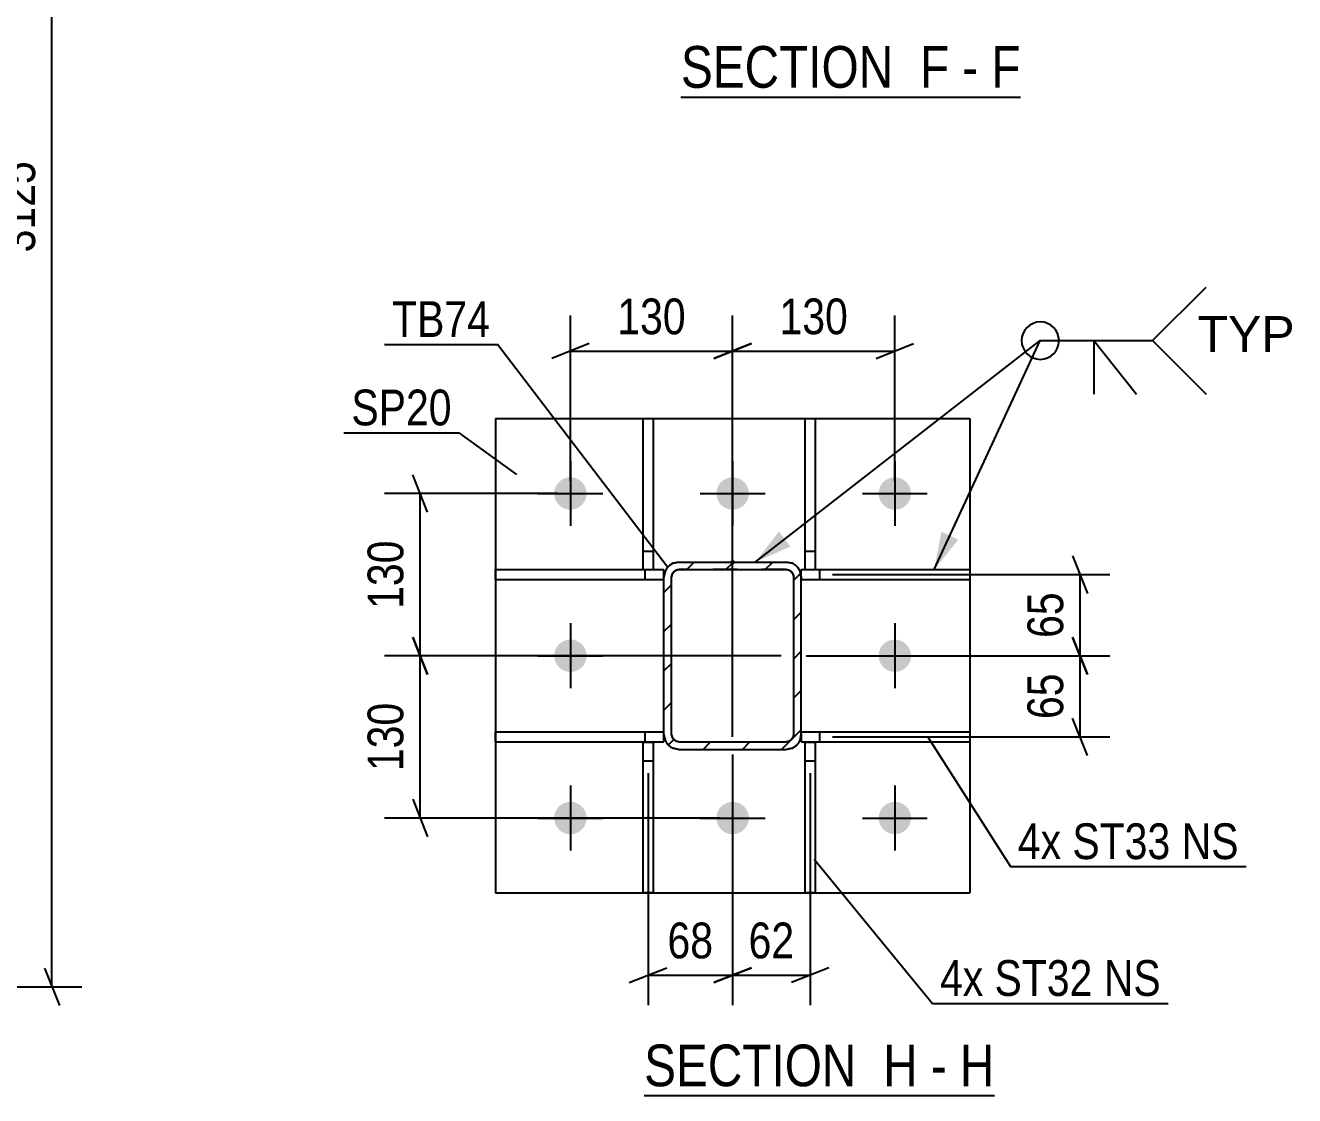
# Model space of a CAD drawing. Header units: millimetres. Extents: x -832 to 357, y -842 to -1.
# Drawn here: x -40 to 61.7, y -377.8 to -292.1 of the extents above; entities that cross this region are included whole.
import ezdxf

# ---------------------------------------------------------------- set-up
doc = ezdxf.new("R2010")
doc.units = ezdxf.units.MM
doc.linetypes.add('DXK_LINE_DOT2', pattern=[3.9198, 1.9599, -1.9599])
doc.linetypes.add('DXK_LINE_DOT3', pattern=[5.9187, 2.979, -0.9799, 0.9799, -0.9799])
doc.styles.add('Arial', font='ARIAL.TTF', dxfattribs={"height": 0.2})
doc.styles.add('Arial Narrow', font='ARIALN.TTF', dxfattribs={"height": 0.2})

# ---------------------------------------------------------------- blocks, each defined once
blk = doc.blocks.new('Unknown-570388851-18 - 4973')
at = {"color": 6, "linetype": 'Continuous'}
blk.add_line((9.6, -377.82), (37.67, -377.82), dxfattribs=at)
at = {"color": 0, "linetype": 'Continuous'}
for points in [[(27.71, -377.07), (27.71, -373.57), (9.6, -373.57), (9.6, -377.07)], [(31.52, -377.07), (31.52, -373.57), (28.76, -373.57), (28.76, -377.07)], [(33.85, -377.07), (33.85, -373.57), (32.57, -373.57), (32.57, -377.07)], [(37.67, -377.07), (37.67, -373.57), (34.9, -373.57), (34.9, -377.07)]]:
    blk.add_wipeout(points, dxfattribs=at)
at = {"color": 7, "linetype": 'Continuous', "style": 'Arial Narrow'}
for s, p in [('SECTION ', (9.6, -377.07)), ('H', (28.76, -377.07)), ('H', (34.9, -377.07)), ('-', (32.57, -377.07))]:
    blk.add_text(s, height=3.34, dxfattribs=at).set_placement(p)
blk = doc.blocks.new('Unknown-570388851-17 - 5558')
at = {"color": 6, "linetype": 'Continuous'}
blk.add_line((12.55, -297.82), (39.77, -297.82), dxfattribs=at)
at = {"color": 0, "linetype": 'Continuous'}
for points in [[(30.66, -297.07), (30.66, -293.57), (12.55, -293.57), (12.55, -297.07)], [(34.05, -297.07), (34.05, -293.57), (31.71, -293.57), (31.71, -297.07)], [(36.38, -297.07), (36.38, -293.57), (35.1, -293.57), (35.1, -297.07)], [(39.77, -297.07), (39.77, -293.57), (37.43, -293.57), (37.43, -297.07)]]:
    blk.add_wipeout(points, dxfattribs=at)
at = {"color": 7, "linetype": 'Continuous', "style": 'Arial Narrow'}
for s, p in [('SECTION ', (12.55, -297.07)), ('F', (31.71, -297.07)), ('F', (37.43, -297.07)), ('-', (35.1, -297.07))]:
    blk.add_text(s, height=3.34, dxfattribs=at).set_placement(p)
blk = doc.blocks.new('Part-570388851-5049 - 4973')
at = {"color": 2, "linetype": 'Continuous'}
for p, q in [((22.19, -348.68), (35.69, -348.68)), ((22.19, -348.87), (22.19, -349.48)), ((35.69, -348.68), (35.69, -349.48)), ((22.19, -349.48), (35.69, -349.48))]:
    blk.add_line(p, q, dxfattribs=at)
at = {"color": 7, "linetype": 'DXK_LINE_DOT2'}
for p, q in [((22.19, -348.87), (22.19, -348.68)), ((23.69, -349.48), (23.69, -348.68))]:
    blk.add_line(p, q, dxfattribs=at)
blk = doc.blocks.new('Part-570388851-5054 - 4973')
at = {"color": 2, "linetype": 'Continuous'}
for p, q in [((22.19, -335.68), (22.51, -335.68)), ((22.19, -336.28), (22.19, -335.68)), ((22.19, -336.48), (35.69, -336.48)), ((23.31, -335.68), (35.69, -335.68)), ((35.69, -335.68), (35.69, -336.48))]:
    blk.add_line(p, q, dxfattribs=at)
at = {"color": 7, "linetype": 'DXK_LINE_DOT2'}
for p, q in [((22.19, -336.28), (22.19, -336.48)), ((22.51, -335.68), (23.31, -335.68)), ((23.69, -336.48), (23.69, -335.68))]:
    blk.add_line(p, q, dxfattribs=at)
blk = doc.blocks.new('Part-570388851-5059 - 4973')
at = {"color": 2, "linetype": 'Continuous'}
for p, q in [((-2.31, -349.48), (-2.31, -348.68)), ((-2.31, -348.68), (11.19, -348.68)), ((11.19, -349.48), (11.19, -348.87)), ((-2.31, -349.48), (11.19, -349.48))]:
    blk.add_line(p, q, dxfattribs=at)
at = {"color": 7, "linetype": 'DXK_LINE_DOT2'}
for p, q in [((9.69, -349.48), (9.69, -348.68)), ((11.19, -348.87), (11.19, -348.68))]:
    blk.add_line(p, q, dxfattribs=at)
blk = doc.blocks.new('Part-570388851-5064 - 4973')
at = {"color": 2, "linetype": 'Continuous'}
for p, q in [((-2.31, -336.48), (-2.31, -335.68)), ((-2.31, -335.68), (9.51, -335.68)), ((-2.31, -336.48), (11.19, -336.48)), ((10.31, -335.68), (11.19, -335.68)), ((11.19, -336.28), (11.19, -335.68))]:
    blk.add_line(p, q, dxfattribs=at)
at = {"color": 7, "linetype": 'DXK_LINE_DOT2'}
for p, q in [((9.51, -335.68), (10.31, -335.68)), ((9.51, -335.68), (9.69, -335.68)), ((9.69, -336.48), (9.69, -335.68)), ((11.19, -336.48), (11.19, -336.28))]:
    blk.add_line(p, q, dxfattribs=at)
blk = doc.blocks.new('Bolt-570388851-5296 - 4973')
at = {"linetype": 'Continuous'}
for points in [[(4.99, -329.58, -1), (2.39, -329.58, -1)], [(17.99, -329.58, -1), (15.39, -329.58, -1)], [(30.99, -329.58, -1), (28.39, -329.58, -1)], [(4.99, -342.58, -1), (2.39, -342.58, -1)], [(30.99, -342.58, -1), (28.39, -342.58, -1)], [(4.99, -355.58, -1), (2.39, -355.58, -1)], [(17.99, -355.58, -1), (15.39, -355.58, -1)], [(30.99, -355.58, -1), (28.39, -355.58, -1)]]:
    blk.add_hatch(color=1, dxfattribs=at).paths.add_polyline_path(points)
at = {"color": 1, "linetype": 'Continuous'}
for p, q in [((3.69, -326.98), (3.69, -332.18)), ((16.69, -326.98), (16.69, -332.18)), ((29.69, -326.98), (29.69, -332.18)), ((1.09, -329.58), (6.29, -329.58)), ((14.09, -329.58), (19.29, -329.58)), ((27.09, -329.58), (32.29, -329.58)), ((3.69, -339.98), (3.69, -345.18)), ((29.69, -339.98), (29.69, -345.18)), ((1.09, -342.58), (6.29, -342.58)), ((27.09, -342.58), (32.29, -342.58)), ((3.69, -352.98), (3.69, -358.18)), ((16.69, -352.98), (16.69, -358.18)), ((29.69, -352.98), (29.69, -358.18)), ((1.09, -355.58), (6.29, -355.58)), ((14.09, -355.58), (19.29, -355.58)), ((27.09, -355.58), (32.29, -355.58))]:
    blk.add_line(p, q, dxfattribs=at)
blk = doc.blocks.new('Part-570388851-5085 - 4973')
at = {"linetype": 'Continuous'}
h = blk.add_hatch(dxfattribs=at)
h.set_pattern_fill('', scale=0.7, style=0, pattern_type=0)
h.set_pattern_definition([(45, (11.5418, -349.7253), (-1.57154, 1.57154), [])])
h.paths.add_polyline_path([(11.28, -349.34), (11.54, -349.73), (11.93, -349.99), (12.39, -350.08), (20.99, -350.08), (21.45, -349.99), (21.84, -349.73), (22.1, -349.34), (22.19, -348.88), (22.19, -336.28), (22.1, -335.82), (21.84, -335.43), (21.45, -335.17), (20.99, -335.08), (12.39, -335.08), (11.93, -335.17), (11.54, -335.43), (11.28, -335.82), (11.19, -336.28), (11.19, -348.88)])
h.paths.add_polyline_path([(11.79, -336.28), (11.84, -336.05), (11.97, -335.85), (12.16, -335.72), (12.39, -335.68), (20.99, -335.68), (21.22, -335.72), (21.41, -335.85), (21.54, -336.05), (21.59, -336.28), (21.59, -348.88), (21.54, -349.11), (21.41, -349.3), (21.22, -349.43), (20.99, -349.48), (12.39, -349.48), (12.16, -349.43), (11.97, -349.3), (11.84, -349.11), (11.79, -348.88)])
blk.add_hatch(color=30, dxfattribs=at).paths.add_polyline_path([(16.69, -335.18, -1), (16.69, -334.98, -1)])
at = {"color": 7, "linetype": 'DXK_LINE_DOT2'}
for p, q in [((11.93, -335.17), (12.39, -335.08)), ((12.39, -335.08), (20.99, -335.08)), ((20.99, -335.08), (21.45, -335.17)), ((11.19, -336.28), (11.28, -335.82)), ((11.19, -348.88), (11.19, -336.28)), ((11.84, -336.05), (11.79, -336.28)), ((11.79, -348.88), (11.79, -336.28)), ((11.97, -335.85), (11.84, -336.05)), ((12.16, -335.72), (11.97, -335.85)), ((12.39, -335.68), (12.16, -335.72)), ((20.99, -335.68), (12.39, -335.68)), ((21.22, -335.72), (20.99, -335.68)), ((21.41, -335.85), (21.22, -335.72)), ((21.54, -336.05), (21.41, -335.85)), ((21.59, -336.28), (21.54, -336.05)), ((21.59, -348.88), (21.59, -336.28)), ((22.1, -335.82), (22.19, -336.28)), ((22.19, -348.88), (22.19, -336.28)), ((11.28, -349.34), (11.19, -348.88)), ((11.79, -348.88), (11.84, -349.11)), ((21.54, -349.11), (21.59, -348.88)), ((22.19, -348.88), (22.1, -349.34)), ((11.84, -349.11), (11.97, -349.3)), ((11.97, -349.3), (12.16, -349.43)), ((12.16, -349.43), (12.39, -349.48)), ((12.39, -349.48), (20.99, -349.48)), ((20.99, -349.48), (21.22, -349.43)), ((21.22, -349.43), (21.41, -349.3)), ((21.41, -349.3), (21.54, -349.11)), ((12.39, -350.08), (11.93, -349.99)), ((12.39, -350.08), (20.99, -350.08)), ((21.45, -349.99), (20.99, -350.08))]:
    blk.add_line(p, q, dxfattribs=at)
at = {"color": 2, "linetype": 'Continuous'}
for p, q in [((12.39, -335.08), (11.93, -335.17)), ((12.39, -335.08), (20.99, -335.08)), ((21.45, -335.17), (20.99, -335.08)), ((11.28, -335.82), (11.19, -336.28)), ((11.19, -348.88), (11.19, -336.28)), ((11.79, -336.28), (11.84, -336.05)), ((11.79, -348.88), (11.79, -336.28)), ((11.84, -336.05), (11.97, -335.85)), ((11.97, -335.85), (12.16, -335.72)), ((12.16, -335.72), (12.39, -335.68)), ((12.39, -335.68), (20.99, -335.68)), ((20.99, -335.68), (21.22, -335.72)), ((21.22, -335.72), (21.41, -335.85)), ((21.41, -335.85), (21.54, -336.05)), ((21.54, -336.05), (21.59, -336.28)), ((21.59, -348.88), (21.59, -336.28)), ((22.19, -336.28), (22.1, -335.82)), ((22.19, -348.88), (22.19, -336.28)), ((11.19, -348.88), (11.28, -349.34)), ((11.84, -349.11), (11.79, -348.88)), ((21.59, -348.88), (21.54, -349.11)), ((22.1, -349.34), (22.19, -348.88)), ((11.97, -349.3), (11.84, -349.11)), ((12.16, -349.43), (11.97, -349.3)), ((12.39, -349.48), (12.16, -349.43)), ((12.39, -349.48), (20.99, -349.48)), ((21.22, -349.43), (20.99, -349.48)), ((21.41, -349.3), (21.22, -349.43)), ((21.54, -349.11), (21.41, -349.3)), ((11.93, -349.99), (12.39, -350.08)), ((12.39, -350.08), (20.99, -350.08)), ((20.99, -350.08), (21.45, -349.99))]:
    blk.add_line(p, q, dxfattribs=at)
at = {"color": 30, "linetype": 'DXK_LINE_DOT3'}
blk.add_line((16.69, -335.08), (16.69, -335.08), dxfattribs=at)
at = {"color": 30, "linetype": 'Continuous'}
blk.add_circle((16.69, -335.08), 0.1, dxfattribs=at)
at = {"color": 7, "linetype": 'DXK_LINE_DOT2'}
for centre, start, end in [((12.39, -336.28), 112.5, 157.5), ((20.99, -336.28), 22.5, 67.5), ((12.39, -348.88), 202.5, 247.5), ((20.99, -348.88), 292.5, 337.5)]:
    blk.add_arc(centre, 1.2, start, end, dxfattribs=at)
at = {"color": 2, "linetype": 'Continuous'}
for centre, start, end in [((12.39, -336.28), 112.5, 157.5), ((20.99, -336.28), 22.5, 67.5), ((12.39, -348.88), 202.5, 247.5), ((20.99, -348.88), 292.5, 337.5)]:
    blk.add_arc(centre, 1.2, start, end, dxfattribs=at)
blk = doc.blocks.new('Part-570388851-5069 - 4973')
at = {"color": 2, "linetype": 'Continuous'}
for p, q in [((-2.31, -323.58), (35.69, -323.58)), ((-2.31, -323.58), (-2.31, -361.58)), ((35.69, -323.58), (35.69, -361.58)), ((-2.31, -361.58), (35.69, -361.58))]:
    blk.add_line(p, q, dxfattribs=at)
blk = doc.blocks.new('Part-570388851-5101 - 4973')
at = {"color": 2, "linetype": 'Continuous'}
for p, q in [((22.51, -361.58), (22.51, -349.49)), ((22.51, -349.49), (23.31, -349.49)), ((23.31, -349.49), (23.31, -361.58)), ((23.31, -361.58), (22.51, -361.58))]:
    blk.add_line(p, q, dxfattribs=at)
at = {"color": 7, "linetype": 'DXK_LINE_DOT2'}
blk.add_line((22.51, -350.99), (23.31, -350.99), dxfattribs=at)
blk = doc.blocks.new('Part-570388851-5106 - 4973')
at = {"color": 2, "linetype": 'Continuous'}
for p, q in [((9.51, -361.58), (9.51, -349.49)), ((9.51, -349.49), (10.31, -349.49)), ((10.31, -349.49), (10.31, -361.58)), ((10.31, -361.58), (9.51, -361.58))]:
    blk.add_line(p, q, dxfattribs=at)
at = {"color": 7, "linetype": 'DXK_LINE_DOT2'}
blk.add_line((9.51, -350.99), (10.31, -350.99), dxfattribs=at)
blk = doc.blocks.new('Part-570388851-5111 - 4973')
at = {"color": 2, "linetype": 'Continuous'}
for p, q in [((22.51, -335.69), (22.51, -323.58)), ((22.51, -323.58), (23.31, -323.58)), ((23.31, -323.58), (23.31, -335.69)), ((23.31, -335.69), (22.51, -335.69))]:
    blk.add_line(p, q, dxfattribs=at)
at = {"color": 7, "linetype": 'DXK_LINE_DOT2'}
blk.add_line((22.51, -334.19), (23.31, -334.19), dxfattribs=at)
blk = doc.blocks.new('Part-570388851-5116 - 4973')
at = {"color": 2, "linetype": 'Continuous'}
for p, q in [((9.51, -335.69), (9.51, -323.58)), ((9.51, -323.58), (10.31, -323.58)), ((10.31, -323.58), (10.31, -335.69)), ((10.31, -335.69), (9.51, -335.69))]:
    blk.add_line(p, q, dxfattribs=at)
at = {"color": 7, "linetype": 'DXK_LINE_DOT2'}
blk.add_line((9.51, -334.19), (10.31, -334.19), dxfattribs=at)
blk = doc.blocks.new('StraightDimension-570388851-5444 - 4973')
at = {"color": 7, "linetype": 'Continuous'}
for p, q in [((16.69, -350.48), (16.69, -370.57)), ((9.91, -351.99), (9.91, -370.57)), ((8.41, -368.77), (11.41, -367.57)), ((9.91, -368.17), (16.69, -368.17)), ((18.19, -367.57), (15.19, -368.77))]:
    blk.add_line(p, q, dxfattribs=at)
at = {"color": 0}
blk.add_wipeout([(15.73, -367.42), (15.73, -363.22), (10.87, -363.22), (10.87, -367.42)], dxfattribs=at)
at = {"color": 3, "style": 'Arial Narrow'}
blk.add_text('68', height=2.863, dxfattribs=at).set_placement((11.47, -366.82))
blk = doc.blocks.new('StraightDimension-570388851-5453 - 4973')
at = {"color": 7, "linetype": 'Continuous'}
for p, q in [((16.69, -350.48), (16.69, -370.57)), ((22.91, -351.99), (22.91, -370.57)), ((15.19, -368.77), (18.19, -367.57)), ((16.69, -368.17), (22.91, -368.17)), ((24.41, -367.57), (21.41, -368.77))]:
    blk.add_line(p, q, dxfattribs=at)
at = {"color": 0}
blk.add_wipeout([(22.23, -367.42), (22.23, -363.22), (17.37, -363.22), (17.37, -367.42)], dxfattribs=at)
at = {"color": 3, "style": 'Arial Narrow'}
blk.add_text('62', height=2.863, dxfattribs=at).set_placement((17.97, -366.82))
blk = doc.blocks.new('StraightDimension-570388851-5384 - 4973')
at = {"color": 7, "linetype": 'Continuous'}
for p, q in [((43.93, -334.58), (45.13, -337.58)), ((24.69, -336.08), (46.93, -336.08)), ((44.53, -342.58), (44.53, -336.08)), ((45.13, -344.08), (43.93, -341.08)), ((22.59, -342.58), (46.93, -342.58))]:
    blk.add_line(p, q, dxfattribs=at)
at = {"color": 0}
blk.add_wipeout([(43.78, -336.9), (39.58, -336.9), (39.58, -341.75), (43.78, -341.75)], dxfattribs=at)
at = {"color": 3, "style": 'Arial Narrow'}
blk.add_text('65', height=2.863, rotation=90.0002, dxfattribs=at).set_placement((43.18, -341.15))
blk = doc.blocks.new('StraightDimension-570388851-5393 - 4973')
at = {"color": 7, "linetype": 'Continuous'}
for p, q in [((43.93, -341.08), (45.13, -344.08)), ((22.59, -342.58), (46.93, -342.58)), ((44.53, -349.08), (44.53, -342.58)), ((45.13, -350.58), (43.93, -347.58)), ((24.69, -349.08), (46.93, -349.08))]:
    blk.add_line(p, q, dxfattribs=at)
at = {"color": 0}
blk.add_wipeout([(43.78, -343.4), (39.58, -343.4), (39.58, -348.25), (43.78, -348.25)], dxfattribs=at)
at = {"color": 3, "style": 'Arial Narrow'}
blk.add_text('65', height=2.863, rotation=90.0002, dxfattribs=at).set_placement((43.18, -347.65))
blk = doc.blocks.new('StraightDimension-570388851-5402 - 4973')
at = {"color": 7, "linetype": 'Continuous'}
for p, q in [((-7.75, -344.08), (-8.95, -341.08)), ((20.59, -342.58), (-11.2, -342.58)), ((-8.35, -355.58), (-8.35, -342.58)), ((-8.95, -354.08), (-7.75, -357.08)), ((15.69, -355.58), (-11.2, -355.58))]:
    blk.add_line(p, q, dxfattribs=at)
at = {"color": 0}
blk.add_wipeout([(-9.1, -345.73), (-13.3, -345.73), (-13.3, -352.42), (-9.1, -352.42)], dxfattribs=at)
at = {"color": 3, "style": 'Arial Narrow'}
blk.add_text('130', height=2.863, rotation=90.0002, dxfattribs=at).set_placement((-9.7, -351.82))
blk = doc.blocks.new('StraightDimension-570388851-5414 - 4973')
at = {"color": 7, "linetype": 'Continuous'}
for p, q in [((-7.75, -331.08), (-8.95, -328.08)), ((2.69, -329.58), (-11.2, -329.58)), ((-8.35, -342.58), (-8.35, -329.58)), ((-8.95, -341.08), (-7.75, -344.08)), ((20.59, -342.58), (-11.2, -342.58))]:
    blk.add_line(p, q, dxfattribs=at)
at = {"color": 0}
blk.add_wipeout([(-9.1, -332.73), (-13.3, -332.73), (-13.3, -339.42), (-9.1, -339.42)], dxfattribs=at)
at = {"color": 3, "style": 'Arial Narrow'}
blk.add_text('130', height=2.863, rotation=90.0002, dxfattribs=at).set_placement((-9.7, -338.82))
blk = doc.blocks.new('StraightDimension-570388851-5427 - 4973')
at = {"color": 7, "linetype": 'Continuous'}
for p, q in [((16.69, -349.08), (16.69, -315.32)), ((29.69, -328.58), (29.69, -315.32)), ((18.19, -317.57), (15.19, -318.77)), ((16.69, -318.17), (29.69, -318.17)), ((28.19, -318.77), (31.19, -317.57))]:
    blk.add_line(p, q, dxfattribs=at)
at = {"color": 0}
blk.add_wipeout([(26.53, -317.42), (26.53, -313.22), (19.85, -313.22), (19.85, -317.42)], dxfattribs=at)
at = {"color": 3, "style": 'Arial Narrow'}
blk.add_text('130', height=2.863, dxfattribs=at).set_placement((20.45, -316.82))
blk = doc.blocks.new('StraightDimension-570388851-5435 - 4973')
at = {"color": 7, "linetype": 'Continuous'}
for p, q in [((3.69, -328.58), (3.69, -315.32)), ((16.69, -349.08), (16.69, -315.32)), ((5.19, -317.57), (2.19, -318.77)), ((3.69, -318.17), (16.69, -318.17)), ((15.19, -318.77), (18.19, -317.57))]:
    blk.add_line(p, q, dxfattribs=at)
at = {"color": 0}
blk.add_wipeout([(13.53, -317.42), (13.53, -313.22), (6.85, -313.22), (6.85, -317.42)], dxfattribs=at)
at = {"color": 3, "style": 'Arial Narrow'}
blk.add_text('130', height=2.863, dxfattribs=at).set_placement((7.45, -316.82))
blk = doc.blocks.new('StraightDimension-570388851-3017 - 1253')
at = {"color": 7, "linetype": 'Continuous'}
for p, q in [((-37.26, -245.6), (-38.46, -242.6)), ((-88.18, -244.1), (-35.46, -244.1)), ((-37.86, -369.1), (-37.86, -244.1)), ((-38.46, -367.6), (-37.26, -370.6)), ((-51.48, -369.1), (-35.46, -369.1))]:
    blk.add_line(p, q, dxfattribs=at)
at = {"color": 0}
blk.add_wipeout([(-38.61, -302.35), (-42.81, -302.35), (-42.81, -310.86), (-38.61, -310.86)], dxfattribs=at)
at = {"color": 3, "style": 'Arial Narrow'}
blk.add_text('3125', height=2.863, rotation=90.0002, dxfattribs=at).set_placement((-39.21, -310.26))
blk = doc.blocks.new('Mark-570388851-5081 - 4973')
at = {"color": 30, "linetype": 'Continuous'}
for p in [(-11.2, -317.64), (11.51, -335.5)]:
    blk.add_line(p, (-2.15, -317.64), dxfattribs=at)
at = {"color": 0}
blk.add_wipeout([(-2.75, -317.04), (-2.75, -314.04), (-10.6, -314.04), (-10.6, -317.04)], dxfattribs=at)
blk.add_wipeout([(-2.75, -317.04), (-2.75, -314.04), (-10.6, -314.04), (-10.6, -317.04)], dxfattribs=at)
at = {"color": 3, "style": 'Arial Narrow'}
blk.add_text('TB74', height=2.863, dxfattribs=at).set_placement((-10.6, -317.04))
blk = doc.blocks.new('Mark-570388851-5065 - 4973')
at = {"color": 30, "linetype": 'Continuous'}
for p in [(-14.46, -324.72), (-0.6, -328.05)]:
    blk.add_line(p, (-5.23, -324.72), dxfattribs=at)
at = {"color": 0}
blk.add_wipeout([(-5.83, -324.12), (-5.83, -321.12), (-13.86, -321.12), (-13.86, -324.12)], dxfattribs=at)
blk.add_wipeout([(-5.83, -324.12), (-5.83, -321.12), (-13.86, -321.12), (-13.86, -324.12)], dxfattribs=at)
at = {"color": 3, "style": 'Arial Narrow'}
blk.add_text('SP20', height=2.863, dxfattribs=at).set_placement((-13.86, -324.12))
blk = doc.blocks.new('WeldMark-570388851-5461 - 4973')
at = {"linetype": 'Continuous'}
for points in [[(21.32, -333.83), (18.49, -335.08), (20.4, -332.64)], [(34.78, -333.27), (32.84, -335.68), (33.42, -332.64)]]:
    blk.add_hatch(color=30, dxfattribs=at).paths.add_polyline_path(points)
at = {"color": 30, "linetype": 'Continuous'}
for p, q in [((18.49, -335.08), (41.35, -317.33)), ((32.84, -335.68), (41.35, -317.33)), ((41.35, -317.33), (50.35, -317.33))]:
    blk.add_line(p, q, dxfattribs=at)
at = {"color": 3, "linetype": 'Continuous'}
for q in [(49.07, -321.61), (45.64, -321.61)]:
    blk.add_line((45.64, -317.33), q, dxfattribs=at)
for start, end in [(90, 270), (270, 90)]:
    blk.add_arc((41.35, -317.33), 1.5, start, end, dxfattribs=at)
at = {"color": 0, "linetype": 'Continuous'}
blk.add_wipeout([(61.73, -318.23), (61.73, -315.23), (53.95, -315.23), (53.95, -318.23)], dxfattribs=at)
blk.add_wipeout([(61.73, -318.23), (61.73, -315.23), (53.95, -315.23), (53.95, -318.23)], dxfattribs=at)
at = {"color": 3, "linetype": 'Continuous'}
for q in [(54.64, -313.04), (54.64, -321.61)]:
    blk.add_line((50.35, -317.33), q, dxfattribs=at)
at = {"color": 3, "linetype": 'Continuous', "style": 'Arial'}
blk.add_text('TYP', height=2.865, dxfattribs=at).set_placement((53.95, -318.23))
blk = doc.blocks.new('MarkSet-570388851-5518 - 4973')
at = {"color": 30, "linetype": 'Continuous'}
for p, q in [((32.35, -349.13), (38.95, -359.47)), ((38.95, -359.47), (57.84, -359.47))]:
    blk.add_line(p, q, dxfattribs=at)
at = {"color": 0}
for points in [[(43.02, -358.87), (43.02, -355.87), (39.55, -355.87), (39.55, -358.87)], [(51.78, -358.87), (51.78, -355.87), (43.92, -355.87), (43.92, -358.87)], [(57.24, -358.87), (57.24, -355.87), (52.68, -355.87), (52.68, -358.87)]]:
    blk.add_wipeout(points, dxfattribs=at)
for points in [[(43.02, -358.87), (43.02, -355.87), (39.55, -355.87), (39.55, -358.87)], [(51.78, -358.87), (51.78, -355.87), (43.92, -355.87), (43.92, -358.87)], [(57.24, -358.87), (57.24, -355.87), (52.68, -355.87), (52.68, -358.87)]]:
    blk.add_wipeout(points, dxfattribs=at)
at = {"color": 3, "style": 'Arial Narrow'}
for s, p in [('4x', (39.55, -358.87)), ('ST33', (43.92, -358.87)), ('NS', (52.68, -358.87))]:
    blk.add_text(s, height=2.863, dxfattribs=at).set_placement(p)
blk = doc.blocks.new('MarkSet-570388851-5548 - 4973')
at = {"color": 30, "linetype": 'Continuous'}
for p, q in [((23.23, -358.87), (32.71, -370.43)), ((32.71, -370.43), (51.6, -370.43))]:
    blk.add_line(p, q, dxfattribs=at)
at = {"color": 0}
for points in [[(36.78, -369.83), (36.78, -366.83), (33.31, -366.83), (33.31, -369.83)], [(45.54, -369.83), (45.54, -366.83), (37.68, -366.83), (37.68, -369.83)], [(51, -369.83), (51, -366.83), (46.44, -366.83), (46.44, -369.83)]]:
    blk.add_wipeout(points, dxfattribs=at)
for points in [[(36.78, -369.83), (36.78, -366.83), (33.31, -366.83), (33.31, -369.83)], [(45.54, -369.83), (45.54, -366.83), (37.68, -366.83), (37.68, -369.83)], [(51, -369.83), (51, -366.83), (46.44, -366.83), (46.44, -369.83)]]:
    blk.add_wipeout(points, dxfattribs=at)
at = {"color": 3, "style": 'Arial Narrow'}
for s, p in [('4x', (33.31, -369.83)), ('ST32', (37.68, -369.83)), ('NS', (46.44, -369.83))]:
    blk.add_text(s, height=2.863, dxfattribs=at).set_placement(p)

msp = doc.modelspace()

# ---------------------------------------------------------------- block references
for name in ['StraightDimension-570388851-3017 - 1253', 'Unknown-570388851-17 - 5558', 'Part-570388851-5069 - 4973', 'Part-570388851-5116 - 4973', 'Part-570388851-5111 - 4973', 'Bolt-570388851-5296 - 4973', 'Part-570388851-5085 - 4973', 'Part-570388851-5064 - 4973', 'Part-570388851-5054 - 4973', 'Part-570388851-5059 - 4973', 'Part-570388851-5049 - 4973', 'Part-570388851-5106 - 4973', 'Part-570388851-5101 - 4973', 'Unknown-570388851-18 - 4973']:
    msp.add_blockref(name, (0, 0))

# ---------------------------------------------------------------- next in the draw order: block references
for name in ['StraightDimension-570388851-5384 - 4973', 'StraightDimension-570388851-5444 - 4973']:
    msp.add_blockref(name, (0, 0))

# ---------------------------------------------------------------- next in the draw order: block references
msp.add_blockref('StraightDimension-570388851-5453 - 4973', (0, 0))

# ---------------------------------------------------------------- next in the draw order: block references
for name in ['StraightDimension-570388851-5402 - 4973', 'StraightDimension-570388851-5393 - 4973']:
    msp.add_blockref(name, (0, 0))

# ---------------------------------------------------------------- next in the draw order: block references
for name in ['StraightDimension-570388851-5414 - 4973', 'MarkSet-570388851-5518 - 4973']:
    msp.add_blockref(name, (0, 0))

# ---------------------------------------------------------------- next in the draw order: block references
for name in ['StraightDimension-570388851-5427 - 4973', 'MarkSet-570388851-5548 - 4973']:
    msp.add_blockref(name, (0, 0))

# ---------------------------------------------------------------- next in the draw order: block references
msp.add_blockref('StraightDimension-570388851-5435 - 4973', (0, 0))

# ---------------------------------------------------------------- next in the draw order: block references
for name in ['WeldMark-570388851-5461 - 4973', 'Mark-570388851-5081 - 4973']:
    msp.add_blockref(name, (0, 0))

# ---------------------------------------------------------------- next in the draw order: block references
msp.add_blockref('Mark-570388851-5065 - 4973', (0, 0))

doc.saveas('drawing.dxf')
